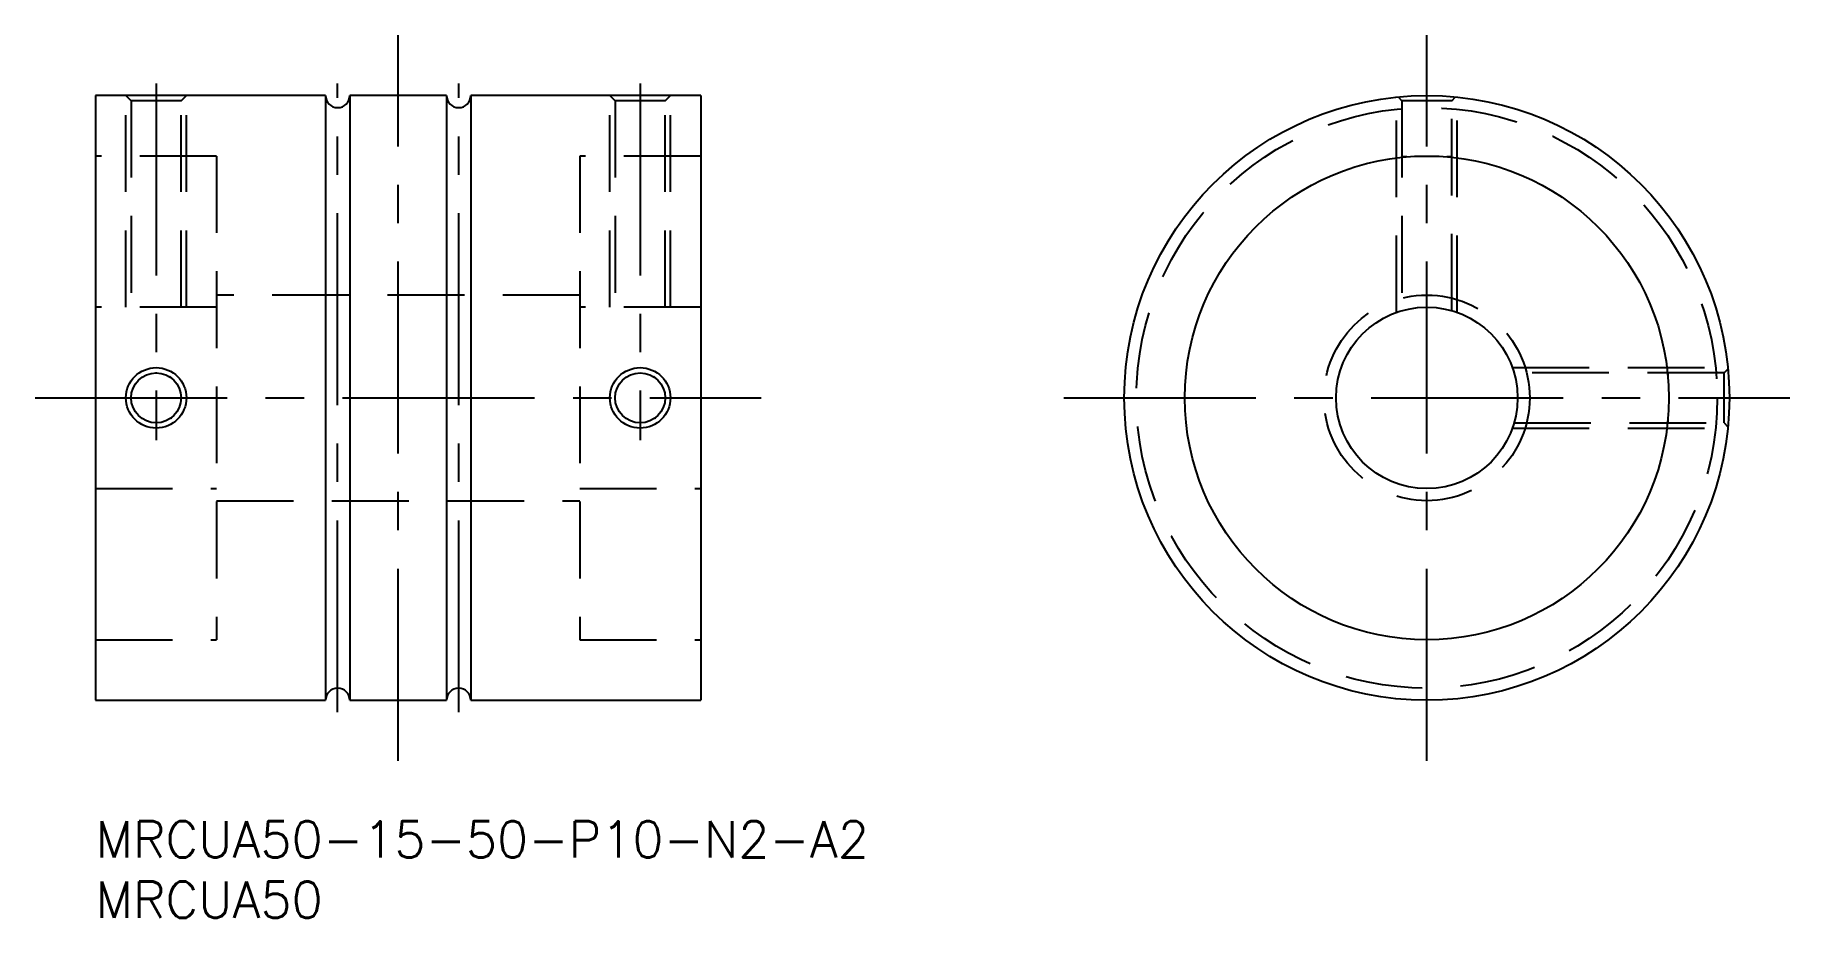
# Model space of a CAD drawing. Extents: x -5 to 140, y -8 to 65.
import ezdxf

# ---------------------------------------------------------------- set-up
doc = ezdxf.new("R2010")
doc.units = 0
doc.header["$LTSCALE"] = 0.5
doc.linetypes.add('CENTER', pattern=[50.8, 31.75, -6.35, 6.35, -6.35])
doc.linetypes.add('DASHED', pattern=[19.05, 12.7, -6.35])
for name, color, linetype in [('MSM_CENTER', 1, 'CENTER'), ('MSM_CONTINUOUS', 7, 'CONTINUOUS'), ('MSM_DASHED', 4, 'DASHED'), ('MSM_NARROW', 5, 'CONTINUOUS'), ('MSM_PART_NUMBER', 7, 'CONTINUOUS')]:
    doc.layers.add(name, color=color, linetype=linetype)
doc.styles.get("Standard").update_dxf_attribs({"font": 'txt.shx', "height": 3, "bigfont": 'bigfont.shx'})

msp = doc.modelspace()

# ---------------------------------------------------------------- linework, layer by layer
at = {"layer": 'MSM_CENTER'}
for p, q in [((25, 5), (25, 65)), ((110, 5), (110, 65)), ((5, 61), (5, 31.5)), ((20, 9), (20, 61)), ((30, 9), (30, 61)), ((45, 61), (45, 31.5)), ((-5, 35), (55, 35)), ((80, 35), (140, 35))]:
    msp.add_line(p, q, dxfattribs=at)
at = {"layer": 'MSM_CONTINUOUS'}
for p, q in [((19, 60), (0, 60)), ((0, 60), (0, 10)), ((19, 60), (19, 10)), ((29, 60), (21, 60)), ((21, 60), (21, 10)), ((29, 60), (29, 10)), ((50, 60), (31, 60)), ((31, 60), (31, 10)), ((50, 60), (50, 10)), ((0, 10), (19, 10)), ((21, 10), (29, 10)), ((31, 10), (50, 10))]:
    msp.add_line(p, q, dxfattribs=at)
for centre, radius in [((110, 35), 25), ((110, 35), 20), ((110, 35), 7.5), ((5, 35), 2.07), ((45, 35), 2.07)]:
    msp.add_circle(centre, radius, dxfattribs=at)
for centre, start, end in [((20, 60), 180, 0), ((30, 60), 180, 0), ((20, 10), 0, 180), ((30, 10), 0, 180)]:
    msp.add_arc(centre, 1, start, end, dxfattribs=at)
at = {"layer": 'MSM_DASHED'}
for p, q in [((2.5, 42.5), (2.5, 60)), ((2.5, 60), (2.93, 59.57)), ((2.93, 59.57), (2.93, 42.5)), ((7.07, 59.57), (2.93, 59.57)), ((7.07, 59.57), (7.5, 60)), ((7.07, 42.5), (7.07, 59.57)), ((7.5, 42.5), (7.5, 60)), ((42.5, 42.5), (42.5, 60)), ((42.5, 60), (42.93, 59.57)), ((42.93, 59.57), (42.93, 42.5)), ((47.07, 59.57), (42.93, 59.57)), ((47.07, 59.57), (47.5, 60)), ((47.07, 42.5), (47.07, 59.57)), ((47.5, 42.5), (47.5, 60)), ((107.5, 42.07), (107.5, 59.87)), ((107.62, 59.88), (107.93, 59.57)), ((107.93, 59.57), (107.93, 42.21)), ((112.07, 59.57), (107.93, 59.57)), ((112.07, 59.57), (112.38, 59.88)), ((112.07, 42.21), (112.07, 59.57)), ((112.5, 42.07), (112.5, 59.87)), ((10, 55), (0, 55)), ((2.94, 55), (2.93, 55)), ((2.93, 55), (2.95, 55)), ((7.05, 55), (7.07, 55)), ((10, 55), (10, 15)), ((50, 55), (40, 55)), ((40, 55), (40, 15)), ((42.94, 55), (42.93, 55)), ((42.93, 55), (42.95, 55)), ((43.74, 54.93), (43.72, 54.93)), ((47.05, 55), (47.07, 55)), ((107.93, 54.93), (107.89, 54.89)), ((108.36, 54.93), (107.93, 54.93)), ((112.07, 54.93), (111.64, 54.93)), ((112.11, 54.89), (112.07, 54.93)), ((10, 42.5), (0, 42.5)), ((40, 43.5), (10, 43.5)), ((50, 42.5), (40, 42.5)), ((4.94, 37.07), (5.06, 37.07)), ((6.15, 36.73), (6.12, 36.75)), ((6.22, 36.67), (6.15, 36.73)), ((6.26, 36.64), (6.22, 36.67)), ((46.15, 36.73), (46.12, 36.75)), ((46.22, 36.67), (46.15, 36.73)), ((46.26, 36.64), (46.22, 36.67)), ((117.07, 37.5), (134.87, 37.5)), ((134.57, 37.07), (117.21, 37.07)), ((129.93, 37.07), (129.89, 37.11)), ((129.93, 36.64), (129.93, 37.07)), ((134.88, 37.38), (134.57, 37.07)), ((134.57, 32.93), (134.57, 37.07)), ((42.93, 35), (42.93, 35.03)), ((6.22, 33.33), (6.26, 33.36)), ((46.22, 33.33), (46.26, 33.36)), ((129.93, 32.93), (129.93, 33.36)), ((117.07, 32.5), (134.87, 32.5)), ((117.21, 32.93), (134.57, 32.93)), ((129.89, 32.89), (129.93, 32.93)), ((134.57, 32.93), (134.88, 32.62)), ((0, 27.5), (10, 27.5)), ((10, 26.5), (40, 26.5)), ((40, 27.5), (50, 27.5)), ((0, 15), (10, 15)), ((40, 15), (50, 15))]:
    msp.add_line(p, q, dxfattribs=at)
for radius in [24, 8.5]:
    msp.add_circle((110, 35), radius, dxfattribs=at)
at = {"layer": 'MSM_NARROW'}
for centre in [(5, 35), (45, 35)]:
    msp.add_circle(centre, 2.5, dxfattribs=at)

# ---------------------------------------------------------------- texts
at = {"layer": 'MSM_PART_NUMBER'}
for s, p in [('MRCUA50-15-50-P10-N2-A2', (0, -3)), ('MRCUA50', (0, -8))]:
    msp.add_text(s, height=3, dxfattribs=at).set_placement(p)

doc.saveas('drawing.dxf')
